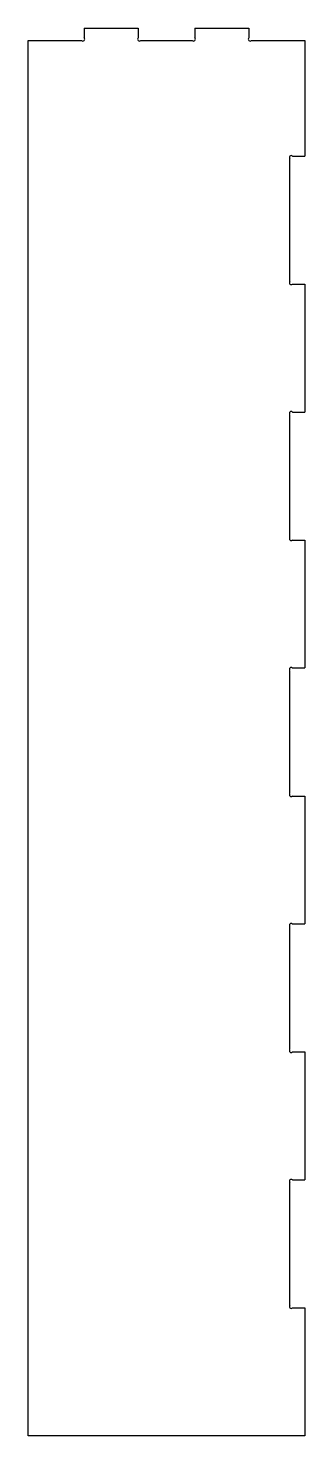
# Model space of a CAD drawing. Extents: x -2.1 to 0.1, y -5.6 to 5.8.
import ezdxf

# ---------------------------------------------------------------- set-up
doc = ezdxf.new("R2010")
doc.units = 0
doc.header["$MEASUREMENT"] = 0
doc.layers.add('VISIBLE', color=7, linetype='CONTINUOUS')

msp = doc.modelspace()

# ---------------------------------------------------------------- linework, layer by layer
at = {"layer": 'VISIBLE'}
for p, q in [((-2.102, 5.65), (-1.674, 5.65)), ((-2.102, -5.55), (-2.102, 5.65)), ((-1.653, 5.75), (-1.218, 5.75)), ((-1.653, 5.75), (-1.653, 5.671)), ((-1.218, 5.75), (-1.218, 5.671)), ((-1.197, 5.65), (-0.785, 5.65)), ((-0.764, 5.75), (-0.329, 5.75)), ((-0.764, 5.75), (-0.764, 5.671)), ((-0.329, 5.75), (-0.329, 5.671)), ((-0.308, 5.65), (0.12, 5.65)), ((0.12, 5.65), (0.12, 4.723)), ((0, 3.717), (0, 4.702)), ((0.021, 4.723), (0.12, 4.723)), ((0.021, 3.695), (0.12, 3.695)), ((0.12, 3.695), (0.12, 2.668)), ((0, 1.662), (0, 2.647)), ((0.021, 2.668), (0.12, 2.668)), ((0.021, 1.641), (0.12, 1.641)), ((0.12, 1.641), (0.12, 0.614)), ((0, -0.392), (0, 0.592)), ((0.021, 0.614), (0.12, 0.614)), ((0.021, -0.414), (0.12, -0.414)), ((0.12, -0.414), (0.12, -1.441)), ((0, -2.447), (0, -1.462)), ((0.021, -1.441), (0.12, -1.441)), ((0.021, -2.468), (0.12, -2.468)), ((0.12, -2.468), (0.12, -3.495)), ((0.021, -3.495), (0.12, -3.495)), ((0, -4.502), (0, -3.517)), ((0.021, -4.523), (0.12, -4.523)), ((0.12, -4.523), (0.12, -5.55)), ((0.12, -5.55), (-2.102, -5.55))]:
    msp.add_line(p, q, dxfattribs=at)
for centre, start, end in [((-1.663, 5.661), 225, 45), ((-1.208, 5.661), 135, 315), ((-0.774, 5.661), 225, 45), ((-0.319, 5.661), 135, 315), ((0.011, 4.712), 45, 225), ((0.011, 3.706), 135, 315), ((0.011, 2.658), 45, 225), ((0.011, 1.652), 135, 315), ((0.011, 0.603), 45, 225), ((0.011, -0.403), 135, 315), ((0.011, -1.452), 45, 225), ((0.011, -2.458), 135, 315), ((0.011, -3.506), 45, 225), ((0.011, -4.512), 135, 315)]:
    msp.add_arc(centre, 0.015, start, end, dxfattribs=at)

doc.saveas('drawing.dxf')
